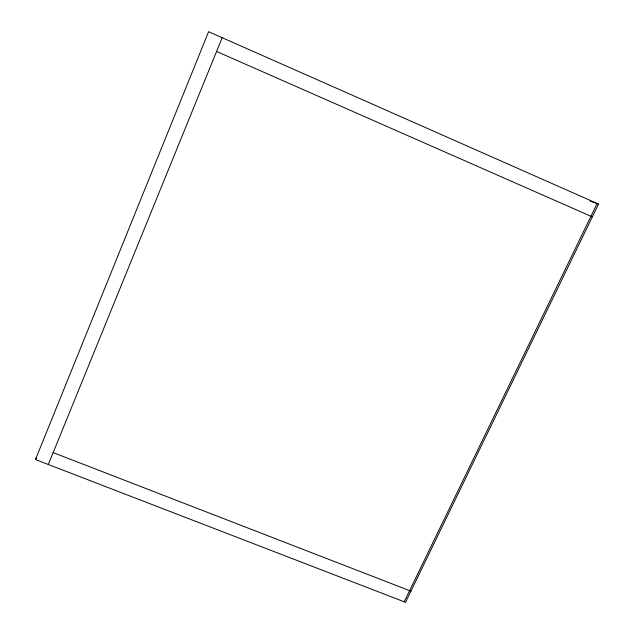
<?xml version="1.0" encoding="UTF-8"?>
<svg xmlns="http://www.w3.org/2000/svg" width="634" height="634" viewBox="0 0 634 634"><rect width="100%" height="100%" fill="white"/><g stroke="black" fill="none" stroke-linecap="round" stroke-linejoin="round"><path stroke-width="0.95" d="M35.472 459.547L208.602 31.7L598.528 204.077L405.514 602.3L35.472 459.547L36.518 457.867M48.319 464.5L222.185 37.707M404.199 601.793L597.149 203.466M590.159 201.105L598.528 204.077M53.169 452.597L410.911 591.157M216.574 51.473L592.322 216.883"/></g></svg>
